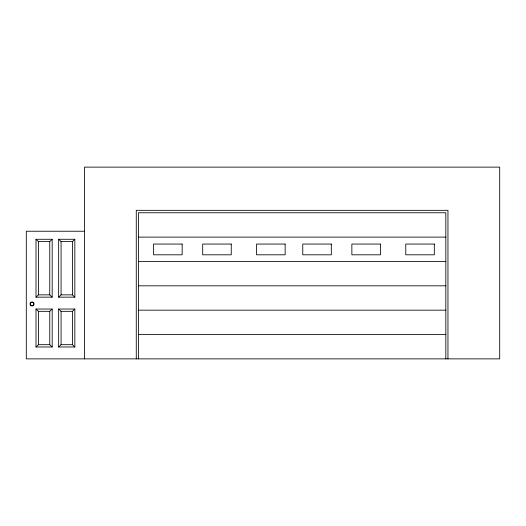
<?xml version="1.0" encoding="UTF-8"?>
<svg xmlns="http://www.w3.org/2000/svg" width="526" height="526" viewBox="0 0 526 526"><rect width="100%" height="100%" fill="white"/><g stroke="black" fill="none" stroke-linecap="round" stroke-linejoin="round"><path stroke-width="0.79" d="M36.005 239.277L38.431 241.579L49.753 241.579L52.179 239.277L52.179 297.157L36.005 297.157L36.005 239.277L52.179 239.277M58.649 239.277L61.075 241.579L72.404 241.579L74.83 239.277L74.83 297.157L58.649 297.157L58.649 239.277L74.83 239.277M36.005 297.157L38.431 294.856L49.753 294.856L52.179 297.157M58.649 297.157L61.075 294.856L72.404 294.856L74.83 297.157M36.005 309.038L38.431 311.339L49.753 311.339L52.179 309.038L52.179 346.982L36.005 346.982L36.005 309.038L52.179 309.038M58.649 309.038L61.075 311.339L72.404 311.339L74.83 309.038L74.83 346.982L58.649 346.982L58.649 309.038L74.83 309.038M36.005 346.982L38.431 344.688L49.753 344.688L52.179 346.982M58.649 346.982L61.075 344.688L72.404 344.688L74.83 346.982M84.535 231.236L26.3 231.236L26.3 358.87L499.7 358.87L499.7 167.13L84.535 167.13L84.535 358.87M138.41 237.114L445.824 237.114M138.41 261.468L445.824 261.468M138.41 285.815L445.824 285.815M138.41 310.169L445.824 310.169M138.41 334.516L445.824 334.516M447.955 358.87L447.955 210.328L136.273 210.328L136.273 358.87M445.824 358.87L445.824 212.767L138.41 212.767L138.41 358.87M72.404 241.579L72.404 294.856M72.404 311.339L72.404 344.688M61.075 241.579L61.075 294.856M61.075 311.339L61.075 344.688M49.753 241.579L49.753 294.856M49.753 311.339L49.753 344.688M38.431 241.579L38.431 294.856M38.431 311.339L38.431 344.688M182.147 244.057L153.592 244.057L153.592 254.808L182.147 254.808L182.147 244.057M231.249 244.057L202.694 244.057L202.694 254.808L231.249 254.808L231.249 244.057M285.151 244.057L256.596 244.057L256.596 254.808L285.151 254.808L285.151 244.057M331.314 244.057L302.766 244.057L302.766 254.808L331.314 254.808L331.314 244.057M380.416 244.057L351.868 244.057L351.868 254.808L380.416 254.808L380.416 244.057M434.325 244.057L405.77 244.057L405.77 254.808L434.325 254.808L434.325 244.057M31.027 305.731A2.032 2.032 0 0 0 34.072 303.975A2.032 2.032 0 0 0 31.027 302.213A2.032 2.032 0 0 0 31.027 305.731M31.126 305.317A1.624 1.624 0 0 0 33.657 304.094A1.624 1.624 0 0 0 31.336 302.509A1.624 1.624 0 0 0 31.126 305.317"/></g></svg>
